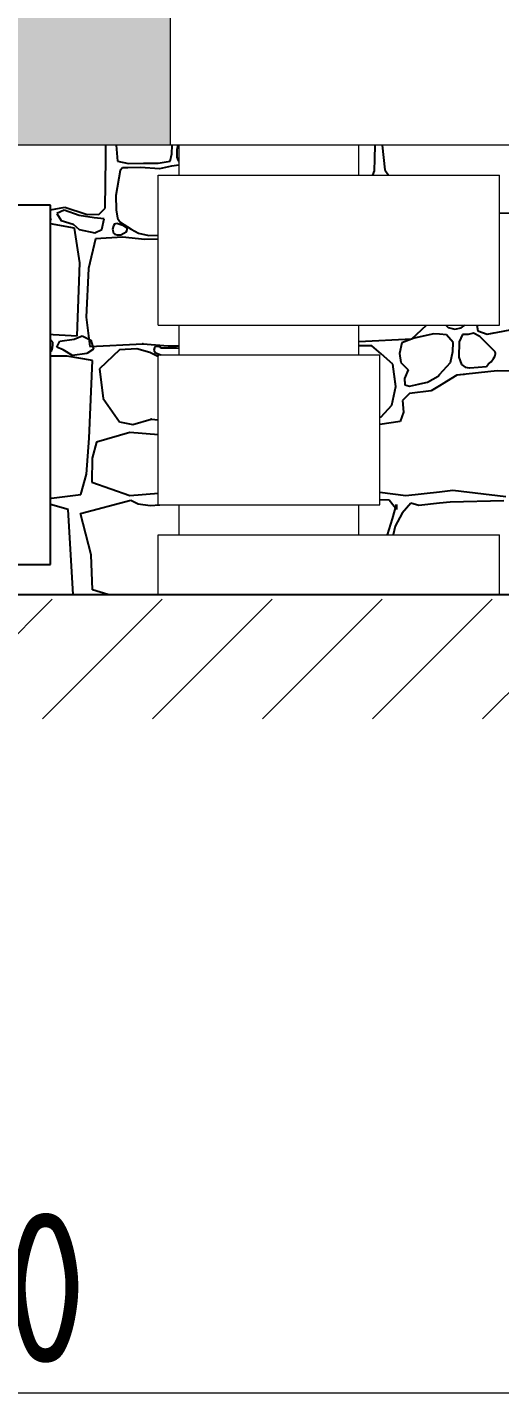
# Model space of a CAD drawing. Header units: feet. Extents: x -10410 to 374725, y -46422 to 88923.
# Drawn here: x 304824 to 305613, y -2382 to -103 of the extents above; entities that cross this region are included whole.
import ezdxf

# ---------------------------------------------------------------- set-up
doc = ezdxf.new("R2010")
doc.units = ezdxf.units.FT
doc.header["$MEASUREMENT"] = 0
for name, color, linetype, lineweight, true_color in [('2D - Общий_Ном._пера__118', 7, 'Continuous', 5, 0x573938), ('Конструктив - Стены Несущие_Ном._пера__87', 7, 'Continuous', 25, 0x6a6a6a), ('Местность - Рельеф_Ном._пера__93', 7, 'Continuous', 25, 0xa2a233)]:
    doc.layers.add(name, color=color, linetype=linetype, lineweight=lineweight, true_color=true_color)
for name, color, linetype, lineweight in [('Интерьер - Мебель_Ном._пера__7', 7, 'Continuous', 20), ('Конструктив - Перекрытия_Ном._пера__1', 7, 'Continuous', 20), ('Конструктив - Перекрытия_Ном._пера__120', 7, 'Continuous', 5), ('Размер - Общий_Ном._пера__120', 7, 'Continuous', 5)]:
    doc.layers.add(name, color=color, linetype=linetype, lineweight=lineweight)
doc.styles.add('СГЕНЕРИР_СТИЛЬ_2', font='CS_Gost2304.shx')

# ---------------------------------------------------------------- blocks, each defined once
blk = doc.blocks.new('*X94')
at = {"layer": 'Конструктив - Стены Несущие_Ном._пера__87', "linetype": 'Continuous'}
for p, q in [((305466.1, -622.9), (305490.5, -600)), ((305503.1, -614.7), (305470.1, -621.7)), ((305512.7, -615.5), (305503.1, -614.7)), ((305377.6, -627.5), (305466.1, -622.9)), ((305399.5, -634.8), (305377.6, -634.7)), ((305414.9, -648.2), (305399.5, -634.8)), ((305449.6, -629.8), (305445.8, -647.8)), ((305470.1, -621.7), (305449.6, -629.8)), ((305434.2, -665.5), (305414.9, -648.2)), ((305445.8, -647.8), (305447.8, -662.8)), ((305439.4, -702.4), (305434.2, -665.5)), ((305447.8, -662.8), (305460.2, -674.9)), ((305460.2, -674.9), (305454, -689.5)), ((305510.3, -685.3), (305512.7, -682.7)), ((305432.7, -733.9), (305439.4, -702.4)), ((305454, -689.5), (305454.3, -699.9)), ((305454.3, -699.9), (305462.2, -702.2)), ((305462.2, -702.2), (305492.4, -695.5)), ((305492.4, -695.5), (305510.3, -685.3)), ((305512.7, -701.4), (305498.4, -710.1)), ((305462.2, -714.3), (305450.6, -726.2)), ((305450.6, -726.2), (305452.3, -745.5)), ((305498.4, -710.1), (305462.2, -714.3)), ((305414.9, -753.2), (305432.7, -733.9)), ((305452.3, -745.5), (305446.6, -761.1)), ((305412.6, -753.7), (305414.9, -753.2)), ((305446.6, -761.1), (305412.6, -765.8)), ((305412.6, -879.2), (305456.3, -884.7)), ((305456.3, -884.7), (305512.7, -878.3)), ((305428.3, -892.1), (305412.6, -891.9)), ((305440.4, -907.7), (305428.3, -892.1)), ((305434, -923.8), (305440.7, -899.8)), ((305440.7, -899.8), (305440.4, -907.7)), ((305464.7, -897.6), (305450.3, -913.9)), ((305478.1, -901.3), (305464.7, -897.6)), ((305512.7, -897.5), (305478.1, -901.3)), ((305425.5, -950), (305434, -923.8)), ((305450.3, -913.9), (305438.4, -935.5)), ((305438.4, -935.5), (305435.3, -950))]:
    blk.add_line(p, q, dxfattribs=at)
blk = doc.blocks.new('Штриховка_47', base_point=(0, 0))
at = {"layer": 'Конструктив - Стены Несущие_Ном._пера__87', "linetype": 'Continuous'}
blk.add_blockref('*X94', (0, 0), dxfattribs=at)
blk = doc.blocks.new('*X96')
at = {"layer": 'Конструктив - Стены Несущие_Ном._пера__87', "linetype": 'Continuous'}
for p, q in [((305404.4, -322.6), (305404.7, -300)), ((305416.9, -300), (305421.1, -341.1)), ((305404, -342.8), (305404.4, -322.6)), ((305421.1, -341.1), (305427.1, -350)), ((305401.2, -350), (305404, -342.8))]:
    blk.add_line(p, q, dxfattribs=at)
blk = doc.blocks.new('Штриховка_48', base_point=(0, 0))
at = {"layer": 'Конструктив - Стены Несущие_Ном._пера__87', "linetype": 'Continuous'}
blk.add_blockref('*X96', (0, 0), dxfattribs=at)
blk = doc.blocks.new('*X100')
at = {"layer": 'Конструктив - Стены Несущие_Ном._пера__87', "linetype": 'Continuous'}
for p, q in [((305466.1, -622.9), (305490.5, -600)), ((305503.1, -614.7), (305470.1, -621.7)), ((305512.7, -615.5), (305503.1, -614.7)), ((305377.6, -627.5), (305466.1, -622.9)), ((305399.5, -634.8), (305377.6, -634.7)), ((305414.9, -648.2), (305399.5, -634.8)), ((305449.6, -629.8), (305445.8, -647.8)), ((305470.1, -621.7), (305449.6, -629.8)), ((305434.2, -665.5), (305414.9, -648.2)), ((305445.8, -647.8), (305447.8, -662.8)), ((305438.9, -699), (305434.2, -665.5)), ((305447.8, -662.8), (305460.2, -674.9)), ((305460.2, -674.9), (305454, -689.5)), ((305510.3, -685.3), (305512.7, -682.7)), ((305454, -689.5), (305454.3, -699)), ((305476.6, -699), (305492.4, -695.5)), ((305492.4, -695.5), (305510.3, -685.3))]:
    blk.add_line(p, q, dxfattribs=at)
blk = doc.blocks.new('Штриховка_50', base_point=(0, 0))
at = {"layer": 'Конструктив - Стены Несущие_Ном._пера__87', "linetype": 'Continuous'}
blk.add_blockref('*X100', (0, 0), dxfattribs=at)
blk = doc.blocks.new('*X102')
at = {"layer": 'Конструктив - Стены Несущие_Ном._пера__87', "linetype": 'Continuous'}
for p, q in [((305404.4, -322.6), (305404.7, -300)), ((305416.9, -300), (305421.1, -341.1)), ((305404, -342.8), (305404.4, -322.6)), ((305421.1, -341.1), (305427.1, -350)), ((305401.2, -350), (305404, -342.8))]:
    blk.add_line(p, q, dxfattribs=at)
blk = doc.blocks.new('Штриховка_51', base_point=(0, 0))
at = {"layer": 'Конструктив - Стены Несущие_Ном._пера__87', "linetype": 'Continuous'}
blk.add_blockref('*X102', (0, 0), dxfattribs=at)
blk = doc.blocks.new('*X130')
at = {"layer": 'Конструктив - Стены Несущие_Ном._пера__87', "linetype": 'Continuous'}
for p, q in [((305612.6, -413), (305633.4, -412.6)), ((305613.5, -421.5), (305612.6, -421.7)), ((305523, -600), (305526.8, -604)), ((305526.8, -604), (305537.9, -606.8)), ((305537.9, -606.8), (305548.5, -604.7)), ((305548.5, -604.7), (305554.7, -600)), ((305569.2, -613.8), (305560.6, -616.1)), ((305579.6, -618.9), (305569.2, -613.8)), ((305575, -600), (305576.4, -609.8)), ((305576.4, -609.8), (305592, -615)), ((305592, -615), (305648.5, -604.6)), ((305524.1, -616.5), (305512.7, -615.5)), ((305535.3, -629.4), (305524.1, -616.5)), ((305535, -644.2), (305535.3, -629.4)), ((305545.3, -628.1), (305544.9, -653.6)), ((305550.9, -615.7), (305545.3, -628.1)), ((305560.6, -616.1), (305550.9, -615.7)), ((305605.4, -644.7), (305579.6, -618.9)), ((305530.7, -662.6), (305535, -644.2)), ((305544.9, -653.6), (305549.5, -666.1)), ((305598.7, -661.3), (305602.8, -655.7)), ((305602.8, -655.7), (305605.7, -651.6)), ((305606.3, -647.3), (305605.4, -644.7)), ((305605.7, -651.6), (305606.3, -647.3)), ((305512.7, -682.7), (305530.7, -662.6)), ((305609.1, -676.4), (305541.7, -683.8)), ((305549.5, -666.1), (305555.2, -670.3)), ((305555.2, -670.3), (305563, -671.7)), ((305563, -671.7), (305590.8, -669.1)), ((305590.8, -669.1), (305594.6, -664.8)), ((305594.5, -665), (305598.7, -661.3)), ((305640, -676.9), (305609.1, -676.4)), ((305541.7, -683.8), (305512.7, -701.4)), ((305512.7, -878.3), (305534.5, -875.8)), ((305534.5, -875.8), (305623.2, -886.4)), ((305530.3, -895.6), (305512.7, -897.5)), ((305620, -893.4), (305530.3, -895.6))]:
    blk.add_line(p, q, dxfattribs=at)
blk = doc.blocks.new('Штриховка_65', base_point=(0, 0))
at = {"layer": 'Конструктив - Стены Несущие_Ном._пера__87', "linetype": 'Continuous'}
blk.add_blockref('*X130', (0, 0), dxfattribs=at)
blk = doc.blocks.new('*X132')
at = {"layer": 'Конструктив - Стены Несущие_Ном._пера__87', "linetype": 'Continuous'}
for p, q in [((305523, -600), (305526.8, -604)), ((305526.8, -604), (305537.9, -606.8)), ((305537.9, -606.8), (305548.5, -604.7)), ((305548.5, -604.7), (305554.7, -600)), ((305569.2, -613.8), (305560.6, -616.1)), ((305579.6, -618.9), (305569.2, -613.8)), ((305575, -600), (305576.4, -609.8)), ((305576.4, -609.8), (305592, -615)), ((305592, -615), (305603.5, -612.9)), ((305524.1, -616.5), (305512.7, -615.5)), ((305535.3, -629.4), (305524.1, -616.5)), ((305535, -644.2), (305535.3, -629.4)), ((305545.3, -628.1), (305544.9, -653.6)), ((305550.9, -615.7), (305545.3, -628.1)), ((305560.6, -616.1), (305550.9, -615.7)), ((305591.1, -630.4), (305579.6, -618.9)), ((305530.7, -662.6), (305535, -644.2)), ((305544.9, -653.6), (305549.5, -666.1)), ((305512.7, -682.7), (305530.7, -662.6)), ((305554.3, -682.5), (305541.7, -683.8)), ((305549.5, -666.1), (305555.2, -670.3)), ((305555.2, -670.3), (305562, -671.5)), ((305541.7, -683.8), (305516.7, -699))]:
    blk.add_line(p, q, dxfattribs=at)
blk = doc.blocks.new('Штриховка_66', base_point=(0, 0))
at = {"layer": 'Конструктив - Стены Несущие_Ном._пера__87', "linetype": 'Continuous'}
blk.add_blockref('*X132', (0, 0), dxfattribs=at)
blk = doc.blocks.new('*X134')
at = {"layer": 'Конструктив - Стены Несущие_Ном._пера__87', "linetype": 'Continuous'}
for p, q in [((305612.6, -413), (305633.4, -412.6)), ((305613.5, -421.5), (305612.6, -421.7))]:
    blk.add_line(p, q, dxfattribs=at)
blk = doc.blocks.new('Штриховка_67', base_point=(0, 0))
at = {"layer": 'Конструктив - Стены Несущие_Ном._пера__87', "linetype": 'Continuous'}
blk.add_blockref('*X134', (0, 0), dxfattribs=at)
blk = doc.blocks.new('*X138')
at = {"layer": 'Конструктив - Стены Несущие_Ном._пера__87', "linetype": 'Continuous'}
for p, q in [((304955, -321.7), (304954.6, -300)), ((304972, -300), (304974.3, -326.2)), ((305062.1, -326.2), (305064.9, -314.2)), ((305064.9, -314.2), (305065.9, -300)), ((305073.6, -307.8), (305073.5, -319.9)), ((305075.1, -300), (305073.6, -307.8)), ((304953.5, -405.2), (304955, -321.7)), ((304974.3, -326.2), (304992.6, -330.3)), ((304982.8, -337.8), (304979, -342)), ((304991.8, -337.4), (304982.8, -337.8)), ((305012.7, -337.1), (304991.8, -337.4)), ((304992.6, -330.3), (305018, -330)), ((305044.4, -339.1), (305012.7, -337.1)), ((305018, -330), (305042.1, -329.9)), ((305042.1, -329.9), (305062.1, -326.2)), ((305064.5, -334.7), (305044.4, -339.1)), ((305077.6, -332.9), (305064.5, -334.7)), ((305073.5, -319.9), (305075, -324.1)), ((305075, -324.1), (305076, -326.5)), ((305076, -326.5), (305077.6, -326.8)), ((304979, -342), (304971.8, -383.8)), ((304971.8, -383.8), (304972.1, -407.6)), ((304862.6, -407.9), (304886.2, -403.2)), ((304885.3, -408), (304873.2, -414.1)), ((304910, -417.4), (304885.3, -408)), ((304886.2, -403.2), (304921.8, -415.1)), ((304943.1, -415.6), (304953.5, -405.2)), ((304972.1, -407.6), (304974.1, -421.5)), ((304862.6, -422.2), (304863.5, -424.1)), ((304863.5, -424.1), (304862.6, -424.5)), ((304902.5, -438.1), (304862.6, -431.1)), ((304873.2, -414.1), (304880.3, -425.3)), ((304880.3, -425.3), (304900, -431.8)), ((304900, -431.8), (304910.3, -440.6)), ((304935.3, -420.9), (304910, -417.4)), ((304921.8, -415.1), (304943.1, -415.6)), ((304951.8, -422.7), (304935.3, -420.9)), ((304948, -440.6), (304951.8, -422.7)), ((304969.2, -431.5), (304967.5, -434.6)), ((304973.3, -430.8), (304969.2, -431.5)), ((304984.9, -434.6), (304973.3, -430.8)), ((304974.1, -421.5), (304979, -428.4)), ((304979, -428.4), (304997.4, -440)), ((304911.4, -496.4), (304902.5, -438.1)), ((304910.3, -440.6), (304936.2, -445.9)), ((304936.2, -445.9), (304948, -440.6)), ((304982.5, -453.2), (304937.7, -456)), ((304967.5, -434.6), (304965.9, -440.1)), ((304965.9, -440.1), (304967.5, -446.7)), ((304967.5, -446.7), (304970, -448.4)), ((304970, -448.4), (304974, -449.4)), ((304974, -449.4), (304979.9, -449.7)), ((304979.9, -449.7), (304984.9, -446.7)), ((305019.9, -457.4), (304982.5, -453.2)), ((304990.6, -438.2), (304984.9, -434.6)), ((304984.9, -446.7), (304988.6, -444.6)), ((304988.6, -444.6), (304990.3, -441.8)), ((304990.3, -441.8), (304990.6, -438.2)), ((304997.4, -440), (305009.6, -446.7)), ((305009.6, -446.7), (305026.7, -450.7)), ((305026.7, -450.7), (305042.6, -449.8)), ((304937.7, -456), (304926.1, -505.7)), ((305042.6, -456.6), (305019.9, -457.4)), ((304906.7, -618), (304911.4, -496.4)), ((304926.1, -505.7), (304922.2, -587.1)), ((304922.2, -587.1), (304928.2, -636.1)), ((304862.6, -615.3), (304866.9, -616)), ((304864, -626.4), (304862.6, -625.6)), ((304866.1, -628.7), (304864, -626.4)), ((304864.5, -642.6), (304865.7, -637.8)), ((304865.7, -637.8), (304866.2, -633.8)), ((304866.2, -633.8), (304866.1, -628.7)), ((304866.9, -616), (304906.7, -618)), ((304873.2, -637), (304877.9, -627.2)), ((304883.7, -641.3), (304873.2, -637)), ((304877.9, -627.2), (304902.1, -623.6)), ((304902.1, -623.6), (304915.1, -618.2)), ((304915.1, -618.2), (304929.6, -625.4)), ((304928.2, -636.1), (305016.9, -631.6)), ((304929.6, -625.4), (304934.2, -640.2)), ((305016.9, -631.6), (305059, -634.8)), ((305035.9, -638.2), (305035.2, -642.1)), ((305037.6, -636.1), (305035.9, -638.2)), ((305041.2, -635.8), (305037.6, -636.1)), ((305043.8, -636.3), (305041.2, -635.8)), ((305045.8, -637.2), (305043.8, -636.3)), ((305046.8, -638.4), (305045.8, -637.2)), ((305059, -634.8), (305077.6, -634.8)), ((304862.6, -643.9), (304864.5, -642.6)), ((304867.1, -652.1), (304862.6, -652.1)), ((304890.1, -652.1), (304867.1, -652.1)), ((304898.9, -650.7), (304883.7, -641.3)), ((304932.7, -659.2), (304890.1, -652.1)), ((304923.1, -647.8), (304898.9, -650.7)), ((304934.2, -640.2), (304923.1, -647.8)), ((304927, -788.8), (304932.7, -659.2)), ((304977.6, -641.6), (304944.3, -673.3)), ((305006.7, -640), (304977.6, -641.6)), ((305028.5, -645.9), (305006.7, -640)), ((305042.6, -653.1), (305028.5, -645.9)), ((305035.2, -642.1), (305036.9, -645.9)), ((305036.9, -645.9), (305046.8, -650)), ((305053.3, -638.9), (305046.8, -638.4)), ((305073.2, -638.9), (305053.3, -638.9)), ((305077.6, -639.3), (305073.2, -638.9)), ((304944.3, -673.3), (304950.2, -722.4)), ((304950.2, -722.4), (304977.6, -761.6)), ((304977.6, -761.6), (304999.8, -765.8)), ((304999.8, -765.8), (305030.7, -757)), ((305030.7, -757), (305042.6, -758.3)), ((304922.4, -849), (304927, -788.8)), ((304939.3, -795.8), (304931.8, -822.3)), ((304994.8, -779.2), (304939.3, -795.8)), ((305042.6, -783.2), (304994.8, -779.2)), ((304931.8, -822.3), (304931.3, -862.6)), ((304913, -883.1), (304922.4, -849)), ((304931.3, -862.6), (304994.8, -884.7)), ((304862.6, -888.7), (304864.1, -888.9)), ((304864.1, -888.9), (304913, -883.1)), ((304994.8, -884.7), (305042.6, -880.6)), ((304891.8, -908.2), (304862.6, -899.5)), ((304900.4, -1050), (304891.8, -908.2)), ((304912.7, -914.5), (304996.6, -892.6)), ((304996.6, -892.6), (305008.7, -898.3)), ((305008.7, -898.3), (305028.7, -901.3)), ((305028.7, -901.3), (305045.1, -900)), ((304930.3, -983.9), (304912.7, -914.5)), ((304932.6, -1042), (304930.3, -983.9)), ((304958.2, -1050), (304932.6, -1042))]:
    blk.add_line(p, q, dxfattribs=at)
for p in [(305016.9, -631.6), (305030.7, -757)]:
    blk.add_point(p, dxfattribs=at)
blk = doc.blocks.new('Штриховка_69', base_point=(0, 0))
at = {"layer": 'Конструктив - Стены Несущие_Ном._пера__87', "linetype": 'Continuous'}
blk.add_blockref('*X138', (0, 0), dxfattribs=at)
blk = doc.blocks.new('*X140')
at = {"layer": 'Конструктив - Стены Несущие_Ном._пера__87', "linetype": 'Continuous'}
for p, q in [((304955, -321.7), (304954.6, -300)), ((304972, -300), (304974.3, -326.2)), ((305062.1, -326.2), (305064.9, -314.2)), ((305064.9, -314.2), (305065.9, -300)), ((305073.6, -307.8), (305073.5, -319.9)), ((305075.1, -300), (305073.6, -307.8)), ((304953.5, -405.2), (304955, -321.7)), ((304974.3, -326.2), (304992.6, -330.3)), ((304982.8, -337.8), (304979, -342)), ((304991.8, -337.4), (304982.8, -337.8)), ((305012.7, -337.1), (304991.8, -337.4)), ((304992.6, -330.3), (305018, -330)), ((305044.4, -339.1), (305012.7, -337.1)), ((305018, -330), (305042.1, -329.9)), ((305042.1, -329.9), (305062.1, -326.2)), ((305064.5, -334.7), (305044.4, -339.1)), ((305077.6, -332.9), (305064.5, -334.7)), ((305073.5, -319.9), (305075, -324.1)), ((305075, -324.1), (305076, -326.5)), ((305076, -326.5), (305077.6, -326.8)), ((304979, -342), (304971.8, -383.8)), ((304971.8, -383.8), (304972.1, -407.6)), ((304862.6, -407.9), (304886.2, -403.2)), ((304885.3, -408), (304873.2, -414.1)), ((304910, -417.4), (304885.3, -408)), ((304886.2, -403.2), (304921.8, -415.1)), ((304943.1, -415.6), (304953.5, -405.2)), ((304972.1, -407.6), (304974.1, -421.5)), ((304862.6, -422.2), (304863.5, -424.1)), ((304863.5, -424.1), (304862.6, -424.5)), ((304902.5, -438.1), (304862.6, -431.1)), ((304873.2, -414.1), (304880.3, -425.3)), ((304880.3, -425.3), (304900, -431.8)), ((304900, -431.8), (304910.3, -440.6)), ((304935.3, -420.9), (304910, -417.4)), ((304921.8, -415.1), (304943.1, -415.6)), ((304951.8, -422.7), (304935.3, -420.9)), ((304948, -440.6), (304951.8, -422.7)), ((304969.2, -431.5), (304967.5, -434.6)), ((304973.3, -430.8), (304969.2, -431.5)), ((304984.9, -434.6), (304973.3, -430.8)), ((304974.1, -421.5), (304979, -428.4)), ((304979, -428.4), (304997.4, -440)), ((304911.4, -496.4), (304902.5, -438.1)), ((304910.3, -440.6), (304936.2, -445.9)), ((304936.2, -445.9), (304948, -440.6)), ((304982.5, -453.2), (304937.7, -456)), ((304967.5, -434.6), (304965.9, -440.1)), ((304965.9, -440.1), (304967.5, -446.7)), ((304967.5, -446.7), (304970, -448.4)), ((304970, -448.4), (304974, -449.4)), ((304974, -449.4), (304979.9, -449.7)), ((304979.9, -449.7), (304984.9, -446.7)), ((305019.9, -457.4), (304982.5, -453.2)), ((304990.6, -438.2), (304984.9, -434.6)), ((304984.9, -446.7), (304988.6, -444.6)), ((304988.6, -444.6), (304990.3, -441.8)), ((304990.3, -441.8), (304990.6, -438.2)), ((304997.4, -440), (305009.6, -446.7)), ((305009.6, -446.7), (305026.7, -450.7)), ((305026.7, -450.7), (305042.6, -449.8)), ((304937.7, -456), (304926.1, -505.7)), ((305042.6, -456.6), (305019.9, -457.4)), ((304906.7, -618), (304911.4, -496.4)), ((304926.1, -505.7), (304922.2, -587.1)), ((304922.2, -587.1), (304928.2, -636.1)), ((304862.6, -615.3), (304866.9, -616)), ((304864, -626.4), (304862.6, -625.6)), ((304866.1, -628.7), (304864, -626.4)), ((304864.5, -642.6), (304865.7, -637.8)), ((304865.7, -637.8), (304866.2, -633.8)), ((304866.2, -633.8), (304866.1, -628.7)), ((304866.9, -616), (304906.7, -618)), ((304873.2, -637), (304877.9, -627.2)), ((304883.7, -641.3), (304873.2, -637)), ((304877.9, -627.2), (304902.1, -623.6)), ((304902.1, -623.6), (304915.1, -618.2)), ((304915.1, -618.2), (304929.6, -625.4)), ((304928.2, -636.1), (305016.9, -631.6)), ((304929.6, -625.4), (304934.2, -640.2)), ((305016.9, -631.6), (305059, -634.8)), ((305035.9, -638.2), (305035.2, -642.1)), ((305037.6, -636.1), (305035.9, -638.2)), ((305041.2, -635.8), (305037.6, -636.1)), ((305043.8, -636.3), (305041.2, -635.8)), ((305045.8, -637.2), (305043.8, -636.3)), ((305046.8, -638.4), (305045.8, -637.2)), ((305059, -634.8), (305077.6, -634.8)), ((304862.6, -643.9), (304864.5, -642.6)), ((304867.1, -652.1), (304862.6, -652.1)), ((304890.1, -652.1), (304867.1, -652.1)), ((304898.9, -650.7), (304883.7, -641.3)), ((304932.7, -659.2), (304890.1, -652.1)), ((304923.1, -647.8), (304898.9, -650.7)), ((304934.2, -640.2), (304923.1, -647.8)), ((304927, -788.8), (304932.7, -659.2)), ((304977.6, -641.6), (304944.3, -673.3)), ((305006.7, -640), (304977.6, -641.6)), ((305028.5, -645.9), (305006.7, -640)), ((305042.6, -653.1), (305028.5, -645.9)), ((305035.2, -642.1), (305036.9, -645.9)), ((305036.9, -645.9), (305046.8, -650)), ((305053.3, -638.9), (305046.8, -638.4)), ((305073.2, -638.9), (305053.3, -638.9)), ((305077.6, -639.3), (305073.2, -638.9)), ((304944.3, -673.3), (304950.2, -722.4)), ((304950.2, -722.4), (304977.6, -761.6)), ((304977.6, -761.6), (304999.8, -765.8)), ((304999.8, -765.8), (305030.7, -757)), ((305030.7, -757), (305042.6, -758.3)), ((304922.4, -849), (304927, -788.8)), ((304939.3, -795.8), (304931.8, -822.3)), ((304994.8, -779.2), (304939.3, -795.8)), ((305042.6, -783.2), (304994.8, -779.2)), ((304931.8, -822.3), (304931.3, -862.6)), ((304913, -883.1), (304922.4, -849)), ((304931.3, -862.6), (304994.8, -884.7)), ((304862.6, -888.7), (304864.1, -888.9)), ((304864.1, -888.9), (304913, -883.1)), ((304994.8, -884.7), (305042.6, -880.6)), ((304891.8, -908.2), (304862.6, -899.5)), ((304900.4, -1050), (304891.8, -908.2)), ((304912.7, -914.5), (304996.6, -892.6)), ((304996.6, -892.6), (305008.7, -898.3)), ((305008.7, -898.3), (305028.7, -901.3)), ((305028.7, -901.3), (305045.1, -900)), ((304930.3, -983.9), (304912.7, -914.5)), ((304932.6, -1042), (304930.3, -983.9)), ((304958.2, -1050), (304932.6, -1042))]:
    blk.add_line(p, q, dxfattribs=at)
for p in [(305016.9, -631.6), (305030.7, -757)]:
    blk.add_point(p, dxfattribs=at)
blk = doc.blocks.new('Штриховка_70', base_point=(0, 0))
at = {"layer": 'Конструктив - Стены Несущие_Ном._пера__87', "linetype": 'Continuous'}
blk.add_blockref('*X140', (0, 0), dxfattribs=at)

msp = doc.modelspace()

# ---------------------------------------------------------------- hatches: boundary and pattern name
at = {"layer": '2D - Общий_Ном._пера__118', "linetype": 'Continuous'}
h = msp.add_hatch(dxfattribs=at)
h.set_pattern_fill('ЛИНИИ_НАКЛОННЫЕ__ШАГ_1_5_', color=256, style=0, pattern_type=2)
h.set_pattern_definition([(45, (0, 0), (-91.92388, 91.92388), [])])
h.paths.add_polyline_path([(295525.14034, -1050), (295525.14034, -1057.65579), (317039.44593, -1057.65579), (317039.44593, -1257.65579), (295525.14034, -1257.65579), (292970.03495, -1257.65579), (292970.03495, -1050)])
at = {"layer": 'Конструктив - Перекрытия_Ном._пера__120', "linetype": 'Continuous', "lineweight": 0, "true_color": 0x000000}
msp.add_hatch(color=18, dxfattribs=at).paths.add_polyline_path([(303719.05843, 0.00001), (304143.32249, -300.00001), (304957.48968, -300.00001), (305062.21953, -300.00001), (305062.21953, -0.00001), (304957.48968, -0.00001)])

# ---------------------------------------------------------------- linework, layer by layer
at = {"layer": 'Интерьер - Мебель_Ном._пера__7', "linetype": 'Continuous'}
for p, q in [((305077.56488, -350), (305077.56488, -300)), ((305377.56488, -350), (305377.56488, -300)), ((305042.56488, -350), (305612.56488, -350)), ((305042.56488, -600), (305042.56488, -350)), ((305612.56488, -600), (305612.56488, -350)), ((305042.56488, -600), (305612.56488, -600)), ((305077.56488, -650), (305077.56488, -600)), ((305377.56488, -650), (305377.56488, -600)), ((305042.56488, -650), (305412.56488, -650)), ((305042.56488, -900), (305042.56488, -650)), ((305412.56488, -900), (305412.56488, -650)), ((305042.56488, -900), (305412.56488, -900)), ((305077.56488, -950), (305077.56488, -900)), ((305377.56488, -950), (305377.56488, -900)), ((305042.56488, -950), (305612.56488, -950)), ((305042.56488, -1050), (305042.56488, -950)), ((305612.56488, -1050), (305612.56488, -950))]:
    msp.add_line(p, q, dxfattribs=at)
at = {"layer": 'Конструктив - Перекрытия_Ном._пера__1', "linetype": 'Continuous'}
for p, q in [((305062.21953, 0), (305062.21953, -300)), ((304957.4897, -300), (302562.61824, -300)), ((305062.21953, -300), (304957.4897, -300)), ((308962.65736, -300), (305062.21953, -300))]:
    msp.add_line(p, q, dxfattribs=at)
at = {"layer": 'Конструктив - Стены Несущие_Ном._пера__87', "linetype": 'Continuous'}
for p, q in [((304862.56488, -400), (304262.56488, -400)), ((304862.56488, -1000), (304862.56488, -400)), ((304262.56488, -1000), (304862.56488, -1000))]:
    msp.add_line(p, q, dxfattribs=at)
at = {"layer": 'Местность - Рельеф_Ном._пера__93', "linetype": 'Continuous'}
msp.add_line((294690.52005, -1050), (313353.59199, -1050), dxfattribs=at)
at = {"layer": 'Размер - Общий_Ном._пера__120', "linetype": 'Continuous'}
msp.add_line((299112.65753, -2382.29524), (309962.65753, -2382.29524), dxfattribs=at)

# ---------------------------------------------------------------- block references
at = {"layer": 'Конструктив - Стены Несущие_Ном._пера__87', "linetype": 'Continuous'}
for name in ['Штриховка_69', 'Штриховка_70', 'Штриховка_48', 'Штриховка_51', 'Штриховка_65', 'Штриховка_67', 'Штриховка_47', 'Штриховка_50', 'Штриховка_66']:
    msp.add_blockref(name, (0, 0), dxfattribs=at)

# ---------------------------------------------------------------- texts
at = {"layer": 'Размер - Общий_Ном._пера__120', "linetype": 'Continuous', "insert": (304119.475, -2332.29484), "char_height": 250, "attachment_point": 7, "style": 'СГЕНЕРИР_СТИЛЬ_2'}
msp.add_mtext('\\A1;{\\FCS_Gost2304.shx;10\xa0850}', dxfattribs=at)

doc.saveas('drawing.dxf')
